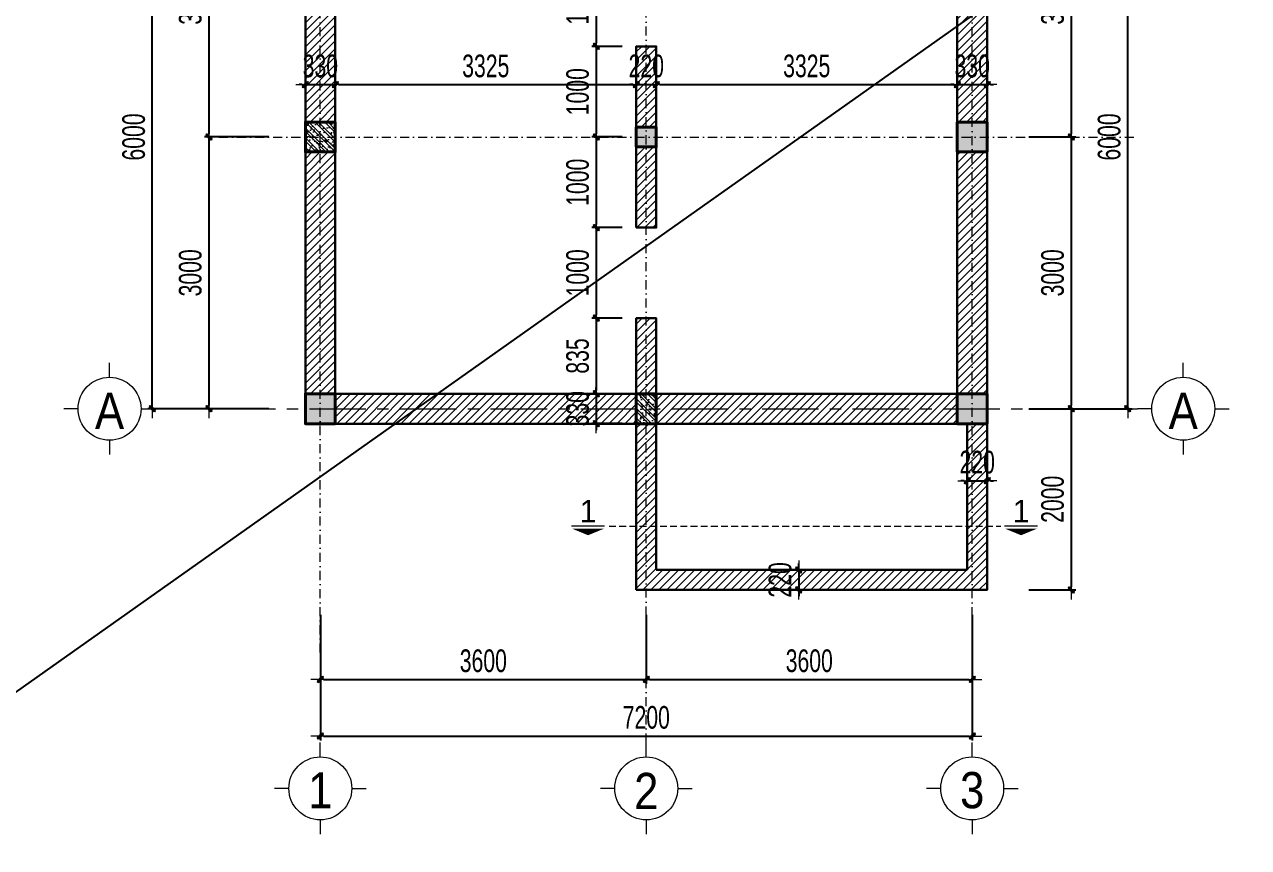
# Model space of a CAD drawing. Header units: millimetres. Extents: x -211129 to 461116, y -574633 to 115.
# Drawn here: x -161950 to -148431, y -548000 to -538914 of the extents above; entities that cross this region are included whole.
import ezdxf
from ezdxf.enums import TextEntityAlignment as Align

# ---------------------------------------------------------------- set-up
doc = ezdxf.new("R2010")
doc.units = ezdxf.units.MM
doc.header["$MEASUREMENT"] = 0
doc.header["$PDMODE"] = 32
for name, pattern in [('CENTER', [2, 1.25, -0.25, 0.25, -0.25]), ('DASHDOT', [1, 0.5, -0.25, 0, -0.25]), ('HIDDEN', [0.375, 0.25, -0.125])]:
    doc.linetypes.add(name, pattern=pattern)
doc.layers.get('Defpoints').update_dxf_attribs({"color": 1})
doc.layers.add('KCS_Plotter', color=11, linetype='Continuous', plot=False)
for name, color, linetype, lineweight in [('LC Dim', 8, 'Continuous', 18), ('LC Hatch', 252, 'Continuous', 9), ('LC ISO', 153, 'Continuous', 13), ('LC Khac', 4, 'Continuous', 9), ('LC MANH DUT', 35, 'HIDDEN', 5), ('LC Net dam 1', 30, 'Continuous', 30), ('LC Net dam2', 6, 'Continuous', 40), ('LC Net manh', 133, 'Continuous', 5), ('LC Net truc', 79, 'DASHDOT', 13), ('LC Text1', 3, 'Continuous', 20), ('v-TRUC', 8, 'CENTER', 13)]:
    doc.layers.add(name, color=color, linetype=linetype, lineweight=lineweight)
doc.styles.add('HOATBIF', font='hoatbif.shx', dxfattribs={"width": 0.7})
doc.styles.add('LC 1', font='VHAVANB.TTF')
doc.dimstyles.new('1-100', dxfattribs={"dimscale": 100, "dimtxt": 2.5, "dimasz": 0.35, "dimexe": 0.5, "dimexo": 0, "dimgap": 0.8, "dimtad": 1, "dimdec": 0, "dimzin": 0, "dimdsep": 46, "dimtxsty": 'HOATBIF', "dimblk1": 'DOT', "dimblk2": 'DOT', "dimsah": 1, "dimcen": -1, "dimdle": 1, "dimclrd": 256, "dimclre": 256, "dimclrt": 4, "dimadec": 3, "dimazin": 2, "dimtfac": 0.333333, "dimtdec": 0, "dimtix": 1, "dimtmove": 2, "dimatfit": 3, "dimldrblk": 'DOT', "dimfxl": 1, "dimtvp": 0.833333, "dimtolj": 1, "dimtzin": 0, "dimarcsym": 0})
pattern_1 = [(140, (-74811.53, -82345.91), (12.550427, 143.452037), [15, -165]), (85, (-74811.53, -82345.91), (-150.438427, -27.750267), [12, -132]), (190.4514, (-74810.48, -82333.96), (-137.88791, 115.701876), [12.74804, -140.228422]), (136.1842, (-74851.53, -82345.91), (33.1038, 213.44821), [22.5, -247.5]), (186.6356, (-74848.77, -82328.12), (-194.82357, 186.93254), [19.12206, -210.3426]), (81.1842, (-74851.53, -82345.9), (-194.82372, 186.93239), [18, -198]), (111, (-74841.53, -82325.91), (80.523778, 119.38141), [15, -165]), (56, (-74841.53, -82325.91), (-145.03001, 48.663066), [12, -132]), (161.4514, (-74834.82, -82315.96), (-64.5061, 168.044526), [12.74804, -140.228422]), (127.5, (-74811.53, -82345.91), (-66.578771, 2.431971), [0, -130.4, 0, -134, 0, -132.5]), (97.5, (-74811.53, -82345.91), (-78.882342, 52.613907), [0, -76.4, 0, -127.4, 0, -50.5]), (57.5, (-74811.53, -82390.51), (4.5109743, 106.764487), [0, -50, 0, -156, 0, -207]), (47.5, (-74811.53, -82410.51), (-20.020996, 116.637234), [0, -65, 0, -103.6, 0, -147]), (135, (-74811.53, -82345.91), (-53.033009, -53.033009), []), (135, (-74811.53, -82310.555), (-53.033009, -53.033009), [])]

# ---------------------------------------------------------------- blocks, each defined once
blk = doc.blocks.new('DOT')
at = {"layer": 'LC Dim'}
blk.add_line((-3, 0), (3, 0), dxfattribs=at)
at = {"layer": 'LC Dim', "color": 4}
blk.add_line((-1, -1), (1, 1), dxfattribs=at)
blk.add_lwpolyline([(0.5, 1), (-1, -0.5), (-0.5, -1), (1, 0.5)], close=True, dxfattribs=at)
blk = doc.blocks.new('*D622')
at = {"layer": 'Defpoints', "color": 0, "ltscale": 2, "transparency": 16777216}
for p in [(-150857, -537156), (-150857, -540156), (-150389, -540156)]:
    blk.add_point(p, dxfattribs=at)
at = {"layer": 'LC Dim', "lineweight": -2, "ltscale": 2, "transparency": 16777216}
for p, q in [((-150857, -537156), (-150339, -537156)), ((-150389, -537191), (-150389, -540121)), ((-150857, -540156), (-150339, -540156))]:
    blk.add_line(p, q, dxfattribs=at)
at = {"layer": 'LC Dim', "lineweight": -2, "ltscale": 2, "transparency": 16777216, "xscale": 35, "yscale": 35, "zscale": 35}
for p, rotation in [((-150389, -537156), 90), ((-150389, -540156), 270)]:
    blk.add_blockref('DOT', p, dxfattribs=dict(at, rotation=rotation))
at = {"layer": 'LC Dim', "color": 4, "ltscale": 2, "transparency": 16777216, "insert": (-150594, -538656), "char_height": 250, "attachment_point": 5, "rotation": 90, "style": 'HOATBIF'}
blk.add_mtext('\\A1;3000', dxfattribs=at)
blk = doc.blocks.new('_Dot')
at = {"color": 0, "linetype": 'ByBlock', "lineweight": -2}
blk.add_line((-0.5, 0), (-1, 0), dxfattribs=at)
at = {"color": 0, "linetype": 'ByBlock', "const_width": 0.5}
blk.add_lwpolyline([(-0.25, 0, 1), (0.25, 0, 1)], format="xyb", close=True, dxfattribs=at)
blk = doc.blocks.new('*D623')
at = {"layer": 'Defpoints', "color": 0, "ltscale": 2, "transparency": 16777216}
for p in [(-150857, -540156), (-150857, -543156), (-150389, -543156)]:
    blk.add_point(p, dxfattribs=at)
at = {"layer": 'LC Dim', "lineweight": -2, "ltscale": 2, "transparency": 16777216}
for p, q in [((-150857, -540156), (-150339, -540156)), ((-150389, -540191), (-150389, -543121)), ((-150857, -543156), (-150339, -543156))]:
    blk.add_line(p, q, dxfattribs=at)
at = {"layer": 'LC Dim', "lineweight": -2, "ltscale": 2, "transparency": 16777216, "xscale": 35, "yscale": 35, "zscale": 35}
for p, rotation in [((-150389, -540156), 90), ((-150389, -543156), 270)]:
    blk.add_blockref('DOT', p, dxfattribs=dict(at, rotation=rotation))
at = {"layer": 'LC Dim', "color": 4, "ltscale": 2, "transparency": 16777216, "insert": (-150594, -541656), "char_height": 250, "attachment_point": 5, "rotation": 90, "style": 'HOATBIF'}
blk.add_mtext('\\A1;3000', dxfattribs=at)
blk = doc.blocks.new('*D624')
at = {"layer": 'Defpoints', "color": 0, "ltscale": 2, "transparency": 16777216}
for p in [(-150857, -543156), (-150857, -545156), (-150389, -545156)]:
    blk.add_point(p, dxfattribs=at)
at = {"layer": 'LC Dim', "lineweight": -2, "ltscale": 2, "transparency": 16777216}
for p, q in [((-150857, -543156), (-150339, -543156)), ((-150389, -543191), (-150389, -545121)), ((-150857, -545156), (-150339, -545156))]:
    blk.add_line(p, q, dxfattribs=at)
at = {"layer": 'LC Dim', "lineweight": -2, "ltscale": 2, "transparency": 16777216, "xscale": 35, "yscale": 35, "zscale": 35}
for p, rotation in [((-150389, -543156), 90), ((-150389, -545156), 270)]:
    blk.add_blockref('DOT', p, dxfattribs=dict(at, rotation=rotation))
at = {"layer": 'LC Dim', "color": 4, "ltscale": 2, "transparency": 16777216, "insert": (-150594, -544156), "char_height": 250, "attachment_point": 5, "rotation": 90, "style": 'HOATBIF'}
blk.add_mtext('\\A1;2000', dxfattribs=at)
blk = doc.blocks.new('*D625')
at = {"layer": 'Defpoints', "color": 0, "ltscale": 2, "transparency": 16777216}
for p in [(-150857, -537156), (-149764, -537156), (-150857, -543156)]:
    blk.add_point(p, dxfattribs=at)
at = {"layer": 'LC Dim', "lineweight": -2, "ltscale": 2, "transparency": 16777216}
for p, q in [((-150857, -537156), (-149714, -537156)), ((-149764, -543121), (-149764, -537191)), ((-150857, -543156), (-149714, -543156))]:
    blk.add_line(p, q, dxfattribs=at)
at = {"layer": 'LC Dim', "lineweight": -2, "ltscale": 2, "transparency": 16777216, "xscale": 35, "yscale": 35, "zscale": 35}
for p, rotation in [((-149764, -537156), 90), ((-149764, -543156), 270)]:
    blk.add_blockref('DOT', p, dxfattribs=dict(at, rotation=rotation))
at = {"layer": 'LC Dim', "color": 4, "ltscale": 2, "transparency": 16777216, "insert": (-149969, -540156), "char_height": 250, "attachment_point": 5, "rotation": 90, "style": 'HOATBIF'}
blk.add_mtext('\\A1;6000', dxfattribs=at)
blk = doc.blocks.new('*D627')
at = {"layer": 'Defpoints', "color": 0, "ltscale": 2, "transparency": 16777216}
for p in [(-159250, -537156), (-159913, -540156), (-159250, -540156)]:
    blk.add_point(p, dxfattribs=at)
at = {"layer": 'LC Dim', "lineweight": -2, "ltscale": 2, "transparency": 16777216}
for p, q in [((-159250, -537156), (-159963, -537156)), ((-159913, -537191), (-159913, -540121)), ((-159250, -540156), (-159963, -540156))]:
    blk.add_line(p, q, dxfattribs=at)
at = {"layer": 'LC Dim', "lineweight": -2, "ltscale": 2, "transparency": 16777216, "xscale": 35, "yscale": 35, "zscale": 35}
for p, rotation in [((-159913, -537156), 90), ((-159913, -540156), 270)]:
    blk.add_blockref('DOT', p, dxfattribs=dict(at, rotation=rotation))
at = {"layer": 'LC Dim', "color": 4, "ltscale": 2, "transparency": 16777216, "insert": (-160118, -538656), "char_height": 250, "attachment_point": 5, "rotation": 90, "style": 'HOATBIF'}
blk.add_mtext('\\A1;3000', dxfattribs=at)
blk = doc.blocks.new('*D628')
at = {"layer": 'Defpoints', "color": 0, "ltscale": 2, "transparency": 16777216}
for p in [(-159250, -540156), (-159913, -543156), (-159250, -543156)]:
    blk.add_point(p, dxfattribs=at)
at = {"layer": 'LC Dim', "lineweight": -2, "ltscale": 2, "transparency": 16777216}
for p, q in [((-159250, -540156), (-159963, -540156)), ((-159913, -540191), (-159913, -543121)), ((-159250, -543156), (-159963, -543156))]:
    blk.add_line(p, q, dxfattribs=at)
at = {"layer": 'LC Dim', "lineweight": -2, "ltscale": 2, "transparency": 16777216, "xscale": 35, "yscale": 35, "zscale": 35}
for p, rotation in [((-159913, -540156), 90), ((-159913, -543156), 270)]:
    blk.add_blockref('DOT', p, dxfattribs=dict(at, rotation=rotation))
at = {"layer": 'LC Dim', "color": 4, "ltscale": 2, "transparency": 16777216, "insert": (-160118, -541656), "char_height": 250, "attachment_point": 5, "rotation": 90, "style": 'HOATBIF'}
blk.add_mtext('\\A1;3000', dxfattribs=at)
blk = doc.blocks.new('*D629')
at = {"layer": 'Defpoints', "color": 0, "ltscale": 2, "transparency": 16777216}
for p in [(-160538, -537156), (-159250, -537156), (-159250, -543156)]:
    blk.add_point(p, dxfattribs=at)
at = {"layer": 'LC Dim', "lineweight": -2, "ltscale": 2, "transparency": 16777216}
for p, q in [((-159250, -537156), (-160588, -537156)), ((-160538, -543121), (-160538, -537191)), ((-159250, -543156), (-160588, -543156))]:
    blk.add_line(p, q, dxfattribs=at)
at = {"layer": 'LC Dim', "lineweight": -2, "ltscale": 2, "transparency": 16777216, "xscale": 35, "yscale": 35, "zscale": 35}
for p, rotation in [((-160538, -537156), 90), ((-160538, -543156), 270)]:
    blk.add_blockref('DOT', p, dxfattribs=dict(at, rotation=rotation))
at = {"layer": 'LC Dim', "color": 4, "ltscale": 2, "transparency": 16777216, "insert": (-160743, -540156), "char_height": 250, "attachment_point": 5, "rotation": 90, "style": 'HOATBIF'}
blk.add_mtext('\\A1;6000', dxfattribs=at)
blk = doc.blocks.new('*D630')
at = {"layer": 'Defpoints', "color": 0, "ltscale": 2, "transparency": 16777216}
for p in [(-158682, -545432), (-155082, -545432), (-155082, -546145)]:
    blk.add_point(p, dxfattribs=at)
at = {"layer": 'LC Dim', "lineweight": -2, "ltscale": 2, "transparency": 16777216}
for p, q in [((-158682, -545432), (-158682, -546195)), ((-155082, -545432), (-155082, -546195)), ((-158647, -546145), (-155117, -546145))]:
    blk.add_line(p, q, dxfattribs=at)
at = {"layer": 'LC Dim', "lineweight": -2, "ltscale": 2, "transparency": 16777216, "xscale": 35, "yscale": 35, "zscale": 35, "rotation": 180}
blk.add_blockref('DOT', (-158682, -546145), dxfattribs=at)
at = {"layer": 'LC Dim', "lineweight": -2, "ltscale": 2, "transparency": 16777216, "xscale": 35, "yscale": 35, "zscale": 35}
blk.add_blockref('DOT', (-155082, -546145), dxfattribs=at)
at = {"layer": 'LC Dim', "color": 4, "ltscale": 2, "transparency": 16777216, "insert": (-156882, -545940), "char_height": 250, "attachment_point": 5, "style": 'HOATBIF'}
blk.add_mtext('\\A1;3600', dxfattribs=at)
blk = doc.blocks.new('*D631')
at = {"layer": 'Defpoints', "color": 0, "ltscale": 2, "transparency": 16777216}
for p in [(-155082, -545565), (-151482, -545565), (-151482, -546145)]:
    blk.add_point(p, dxfattribs=at)
at = {"layer": 'LC Dim', "lineweight": -2, "ltscale": 2, "transparency": 16777216}
for p, q in [((-155082, -545565), (-155082, -546195)), ((-151482, -545565), (-151482, -546195)), ((-155047, -546145), (-151517, -546145))]:
    blk.add_line(p, q, dxfattribs=at)
at = {"layer": 'LC Dim', "lineweight": -2, "ltscale": 2, "transparency": 16777216, "xscale": 35, "yscale": 35, "zscale": 35, "rotation": 180}
blk.add_blockref('DOT', (-155082, -546145), dxfattribs=at)
at = {"layer": 'LC Dim', "lineweight": -2, "ltscale": 2, "transparency": 16777216, "xscale": 35, "yscale": 35, "zscale": 35}
blk.add_blockref('DOT', (-151482, -546145), dxfattribs=at)
at = {"layer": 'LC Dim', "color": 4, "ltscale": 2, "transparency": 16777216, "insert": (-153282, -545940), "char_height": 250, "attachment_point": 5, "style": 'HOATBIF'}
blk.add_mtext('\\A1;3600', dxfattribs=at)
blk = doc.blocks.new('*D632')
at = {"layer": 'Defpoints', "color": 0, "ltscale": 2, "transparency": 16777216}
for p in [(-158682, -545432), (-151482, -545432), (-151482, -546770)]:
    blk.add_point(p, dxfattribs=at)
at = {"layer": 'LC Dim', "lineweight": -2, "ltscale": 2, "transparency": 16777216}
for p, q in [((-158682, -545432), (-158682, -546820)), ((-151482, -545432), (-151482, -546820)), ((-158647, -546770), (-151517, -546770))]:
    blk.add_line(p, q, dxfattribs=at)
at = {"layer": 'LC Dim', "lineweight": -2, "ltscale": 2, "transparency": 16777216, "xscale": 35, "yscale": 35, "zscale": 35, "rotation": 180}
blk.add_blockref('DOT', (-158682, -546770), dxfattribs=at)
at = {"layer": 'LC Dim', "lineweight": -2, "ltscale": 2, "transparency": 16777216, "xscale": 35, "yscale": 35, "zscale": 35}
blk.add_blockref('DOT', (-151482, -546770), dxfattribs=at)
at = {"layer": 'LC Dim', "color": 4, "ltscale": 2, "transparency": 16777216, "insert": (-155082, -546565), "char_height": 250, "attachment_point": 5, "style": 'HOATBIF'}
blk.add_mtext('\\A1;7200', dxfattribs=at)
blk = doc.blocks.new('TTRUC')
at = {"layer": 'LC ISO'}
for p, q in [((0, 6.95), (0, 10.13)), ((-6.95, 0), (-10.13, 0)), ((6.95, 0), (10.13, 0)), ((0, -6.95), (0, -10.13))]:
    blk.add_line(p, q, dxfattribs=at)
at = {"layer": 'LC Net manh'}
blk.add_circle((0, 0), 6.95, dxfattribs=at)
blk = doc.blocks.new('*D571')
at = {"layer": 'Defpoints', "color": 0, "ltscale": 250, "transparency": 16777216}
for p in [(-155349, -539156), (-155635, -540156), (-155349, -540156)]:
    blk.add_point(p, dxfattribs=at)
at = {"layer": 'LC Dim', "lineweight": -2, "ltscale": 250, "transparency": 16777216}
for p, q in [((-155349, -539156), (-155685, -539156)), ((-155635, -539191), (-155635, -540121)), ((-155349, -540156), (-155685, -540156))]:
    blk.add_line(p, q, dxfattribs=at)
at = {"layer": 'LC Dim', "lineweight": -2, "ltscale": 250, "transparency": 16777216, "xscale": 35, "yscale": 35, "zscale": 35}
for p, rotation in [((-155635, -539156), 90), ((-155635, -540156), 270)]:
    blk.add_blockref('DOT', p, dxfattribs=dict(at, rotation=rotation))
at = {"layer": 'LC Dim', "color": 4, "ltscale": 250, "transparency": 16777216, "insert": (-155840, -539656), "char_height": 250, "attachment_point": 5, "rotation": 90, "style": 'HOATBIF'}
blk.add_mtext('\\A1;1000', dxfattribs=at)
blk = doc.blocks.new('*D572')
at = {"layer": 'Defpoints', "color": 0, "ltscale": 250, "transparency": 16777216}
for p in [(-155349, -540156), (-155635, -541156), (-155349, -541156)]:
    blk.add_point(p, dxfattribs=at)
at = {"layer": 'LC Dim', "lineweight": -2, "ltscale": 250, "transparency": 16777216}
for p, q in [((-155349, -540156), (-155685, -540156)), ((-155635, -540191), (-155635, -541121)), ((-155349, -541156), (-155685, -541156))]:
    blk.add_line(p, q, dxfattribs=at)
at = {"layer": 'LC Dim', "lineweight": -2, "ltscale": 250, "transparency": 16777216, "xscale": 35, "yscale": 35, "zscale": 35}
for p, rotation in [((-155635, -540156), 90), ((-155635, -541156), 270)]:
    blk.add_blockref('DOT', p, dxfattribs=dict(at, rotation=rotation))
at = {"layer": 'LC Dim', "color": 4, "ltscale": 250, "transparency": 16777216, "insert": (-155840, -540656), "char_height": 250, "attachment_point": 5, "rotation": 90, "style": 'HOATBIF'}
blk.add_mtext('\\A1;1000', dxfattribs=at)
blk = doc.blocks.new('*D573')
at = {"layer": 'Defpoints', "color": 0, "ltscale": 250, "transparency": 16777216}
for p in [(-155349, -542156), (-155635, -542991), (-155349, -542991)]:
    blk.add_point(p, dxfattribs=at)
at = {"layer": 'LC Dim', "lineweight": -2, "ltscale": 250, "transparency": 16777216}
for p, q in [((-155349, -542156), (-155685, -542156)), ((-155635, -542191), (-155635, -542956)), ((-155349, -542991), (-155685, -542991))]:
    blk.add_line(p, q, dxfattribs=at)
at = {"layer": 'LC Dim', "lineweight": -2, "ltscale": 250, "transparency": 16777216, "xscale": 35, "yscale": 35, "zscale": 35}
for p, rotation in [((-155635, -542156), 90), ((-155635, -542991), 270)]:
    blk.add_blockref('DOT', p, dxfattribs=dict(at, rotation=rotation))
at = {"layer": 'LC Dim', "color": 4, "ltscale": 250, "transparency": 16777216, "insert": (-155840, -542574), "char_height": 250, "attachment_point": 5, "rotation": 90, "style": 'HOATBIF'}
blk.add_mtext('\\A1;835', dxfattribs=at)
blk = doc.blocks.new('*D574')
at = {"layer": 'Defpoints', "color": 0, "ltscale": 250, "transparency": 16777216}
for p in [(-155349, -542991), (-155635, -543321), (-155349, -543321)]:
    blk.add_point(p, dxfattribs=at)
at = {"layer": 'LC Dim', "linetype": 'ByBlock', "lineweight": -2, "ltscale": 250, "transparency": 16777216}
for p, q in [((-155635, -542956), (-155635, -542921)), ((-155349, -542991), (-155685, -542991)), ((-155635, -542991), (-155635, -543321)), ((-155349, -543321), (-155685, -543321)), ((-155635, -543356), (-155635, -543391))]:
    blk.add_line(p, q, dxfattribs=at)
at = {"layer": 'LC Dim', "lineweight": -2, "ltscale": 250, "transparency": 16777216, "xscale": 35, "yscale": 35, "zscale": 35}
for p, rotation in [((-155635, -542991), 270), ((-155635, -543321), 90)]:
    blk.add_blockref('DOT', p, dxfattribs=dict(at, rotation=rotation))
at = {"layer": 'LC Dim', "color": 4, "ltscale": 250, "transparency": 16777216, "insert": (-155840, -543156), "char_height": 250, "attachment_point": 5, "rotation": 90, "style": 'HOATBIF'}
blk.add_mtext('\\A1;330', dxfattribs=at)
blk = doc.blocks.new('*D577')
at = {"layer": 'Defpoints', "color": 0, "ltscale": 250, "transparency": 16777216}
for p in [(-155349, -538156), (-155635, -539156), (-155349, -539156)]:
    blk.add_point(p, dxfattribs=at)
at = {"layer": 'LC Dim', "lineweight": -2, "ltscale": 250, "transparency": 16777216}
for p, q in [((-155349, -538156), (-155685, -538156)), ((-155635, -538191), (-155635, -539121)), ((-155349, -539156), (-155685, -539156))]:
    blk.add_line(p, q, dxfattribs=at)
at = {"layer": 'LC Dim', "lineweight": -2, "ltscale": 250, "transparency": 16777216, "xscale": 35, "yscale": 35, "zscale": 35}
for p, rotation in [((-155635, -538156), 90), ((-155635, -539156), 270)]:
    blk.add_blockref('DOT', p, dxfattribs=dict(at, rotation=rotation))
at = {"layer": 'LC Dim', "color": 4, "ltscale": 250, "transparency": 16777216, "insert": (-155840, -538656), "char_height": 250, "attachment_point": 5, "rotation": 90, "style": 'HOATBIF'}
blk.add_mtext('\\A1;1000', dxfattribs=at)
blk = doc.blocks.new('*D578')
at = {"layer": 'Defpoints', "color": 0, "ltscale": 250, "transparency": 16777216}
for p in [(-155192, -539578), (-155192, -539578), (-158517, -539884)]:
    blk.add_point(p, dxfattribs=at)
at = {"layer": 'LC Dim', "linetype": 'ByBlock', "lineweight": -2, "ltscale": 250, "transparency": 16777216}
for p, q in [((-158517, -539884), (-158517, -539528)), ((-155192, -539578), (-155192, -539528)), ((-158482, -539578), (-155227, -539578))]:
    blk.add_line(p, q, dxfattribs=at)
at = {"layer": 'LC Dim', "lineweight": -2, "ltscale": 250, "transparency": 16777216, "xscale": 35, "yscale": 35, "zscale": 35, "rotation": 180}
blk.add_blockref('DOT', (-158517, -539578), dxfattribs=at)
at = {"layer": 'LC Dim', "lineweight": -2, "ltscale": 250, "transparency": 16777216, "xscale": 35, "yscale": 35, "zscale": 35}
blk.add_blockref('DOT', (-155192, -539578), dxfattribs=at)
at = {"layer": 'LC Dim', "color": 4, "ltscale": 250, "transparency": 16777216, "insert": (-156855, -539373), "char_height": 250, "attachment_point": 5, "style": 'HOATBIF'}
blk.add_mtext('\\A1;3325', dxfattribs=at)
blk = doc.blocks.new('*D579')
at = {"layer": 'Defpoints', "color": 0, "ltscale": 250, "transparency": 16777216}
for p in [(-155349, -541156), (-155635, -542156), (-155349, -542156)]:
    blk.add_point(p, dxfattribs=at)
at = {"layer": 'LC Dim', "lineweight": -2, "ltscale": 250, "transparency": 16777216}
for p, q in [((-155349, -541156), (-155685, -541156)), ((-155635, -541191), (-155635, -542121)), ((-155349, -542156), (-155685, -542156))]:
    blk.add_line(p, q, dxfattribs=at)
at = {"layer": 'LC Dim', "lineweight": -2, "ltscale": 250, "transparency": 16777216, "xscale": 35, "yscale": 35, "zscale": 35}
for p, rotation in [((-155635, -541156), 90), ((-155635, -542156), 270)]:
    blk.add_blockref('DOT', p, dxfattribs=dict(at, rotation=rotation))
at = {"layer": 'LC Dim', "color": 4, "ltscale": 250, "transparency": 16777216, "insert": (-155840, -541656), "char_height": 250, "attachment_point": 5, "rotation": 90, "style": 'HOATBIF'}
blk.add_mtext('\\A1;1000', dxfattribs=at)
blk = doc.blocks.new('*D580')
at = {"layer": 'Defpoints', "color": 0, "ltscale": 250, "transparency": 16777216}
for p in [(-151647, -539556), (-151317, -539574), (-151317, -539578)]:
    blk.add_point(p, dxfattribs=at)
at = {"layer": 'LC Dim', "linetype": 'ByBlock', "lineweight": -2, "ltscale": 250, "transparency": 16777216}
for p, q in [((-151647, -539556), (-151647, -539628)), ((-151682, -539578), (-151717, -539578)), ((-151647, -539578), (-151317, -539578)), ((-151317, -539574), (-151317, -539628)), ((-151282, -539578), (-151247, -539578))]:
    blk.add_line(p, q, dxfattribs=at)
at = {"layer": 'LC Dim', "lineweight": -2, "ltscale": 250, "transparency": 16777216, "xscale": 35, "yscale": 35, "zscale": 35}
blk.add_blockref('DOT', (-151647, -539578), dxfattribs=at)
at = {"layer": 'LC Dim', "lineweight": -2, "ltscale": 250, "transparency": 16777216, "xscale": 35, "yscale": 35, "zscale": 35, "rotation": 180}
blk.add_blockref('DOT', (-151317, -539578), dxfattribs=at)
at = {"layer": 'LC Dim', "color": 4, "ltscale": 250, "transparency": 16777216, "insert": (-151482, -539373), "char_height": 250, "attachment_point": 5, "style": 'HOATBIF'}
blk.add_mtext('\\A1;330', dxfattribs=at)
blk = doc.blocks.new('*D581')
at = {"layer": 'Defpoints', "color": 0, "ltscale": 250, "transparency": 16777216}
for p in [(-153110, -544936), (-153399, -545156), (-153110, -545156)]:
    blk.add_point(p, dxfattribs=at)
at = {"layer": 'LC Dim', "linetype": 'ByBlock', "lineweight": -2, "ltscale": 250, "transparency": 16777216}
for p, q in [((-153110, -544936), (-153449, -544936)), ((-153399, -544901), (-153399, -544866)), ((-153399, -544936), (-153399, -545156)), ((-153110, -545156), (-153449, -545156)), ((-153399, -545191), (-153399, -545226))]:
    blk.add_line(p, q, dxfattribs=at)
at = {"layer": 'LC Dim', "lineweight": -2, "ltscale": 250, "transparency": 16777216, "xscale": 35, "yscale": 35, "zscale": 35}
for p, rotation in [((-153399, -544936), 270), ((-153399, -545156), 90)]:
    blk.add_blockref('DOT', p, dxfattribs=dict(at, rotation=rotation))
at = {"layer": 'LC Dim', "color": 4, "ltscale": 250, "transparency": 16777216, "insert": (-153604, -545046), "char_height": 250, "attachment_point": 5, "rotation": 90, "style": 'HOATBIF'}
blk.add_mtext('\\A1;220', dxfattribs=at)
blk = doc.blocks.new('*D582')
at = {"layer": 'Defpoints', "color": 0, "ltscale": 250, "transparency": 16777216}
for p in [(-158517, -539578), (-158847, -539884), (-158517, -539884)]:
    blk.add_point(p, dxfattribs=at)
at = {"layer": 'LC Dim', "linetype": 'ByBlock', "lineweight": -2, "ltscale": 250, "transparency": 16777216}
for p, q in [((-158847, -539884), (-158847, -539528)), ((-158517, -539884), (-158517, -539528)), ((-158882, -539578), (-158917, -539578)), ((-158847, -539578), (-158517, -539578)), ((-158482, -539578), (-158447, -539578))]:
    blk.add_line(p, q, dxfattribs=at)
at = {"layer": 'LC Dim', "lineweight": -2, "ltscale": 250, "transparency": 16777216, "xscale": 35, "yscale": 35, "zscale": 35}
blk.add_blockref('DOT', (-158847, -539578), dxfattribs=at)
at = {"layer": 'LC Dim', "lineweight": -2, "ltscale": 250, "transparency": 16777216, "xscale": 35, "yscale": 35, "zscale": 35, "rotation": 180}
blk.add_blockref('DOT', (-158517, -539578), dxfattribs=at)
at = {"layer": 'LC Dim', "color": 4, "ltscale": 250, "transparency": 16777216, "insert": (-158682, -539373), "char_height": 250, "attachment_point": 5, "style": 'HOATBIF'}
blk.add_mtext('\\A1;330', dxfattribs=at)
blk = doc.blocks.new('*D583')
at = {"layer": 'Defpoints', "color": 0, "ltscale": 250, "transparency": 16777216}
for p in [(-155192, -539578), (-154972, -539578), (-154972, -539578)]:
    blk.add_point(p, dxfattribs=at)
at = {"layer": 'LC Dim', "linetype": 'ByBlock', "lineweight": -2, "ltscale": 250, "transparency": 16777216}
for p, q in [((-155192, -539578), (-155192, -539528)), ((-154972, -539578), (-154972, -539528)), ((-155227, -539578), (-155262, -539578)), ((-155192, -539578), (-154972, -539578)), ((-154937, -539578), (-154902, -539578))]:
    blk.add_line(p, q, dxfattribs=at)
at = {"layer": 'LC Dim', "lineweight": -2, "ltscale": 250, "transparency": 16777216, "xscale": 35, "yscale": 35, "zscale": 35}
blk.add_blockref('DOT', (-155192, -539578), dxfattribs=at)
at = {"layer": 'LC Dim', "lineweight": -2, "ltscale": 250, "transparency": 16777216, "xscale": 35, "yscale": 35, "zscale": 35, "rotation": 180}
blk.add_blockref('DOT', (-154972, -539578), dxfattribs=at)
at = {"layer": 'LC Dim', "color": 4, "ltscale": 250, "transparency": 16777216, "insert": (-155082, -539373), "char_height": 250, "attachment_point": 5, "style": 'HOATBIF'}
blk.add_mtext('\\A1;220', dxfattribs=at)
blk = doc.blocks.new('*D584')
at = {"layer": 'Defpoints', "color": 0, "ltscale": 250, "transparency": 16777216}
for p in [(-151647, -539556), (-154972, -539578), (-151647, -539578)]:
    blk.add_point(p, dxfattribs=at)
at = {"layer": 'LC Dim', "linetype": 'ByBlock', "lineweight": -2, "ltscale": 250, "transparency": 16777216}
for p, q in [((-154972, -539578), (-154972, -539528)), ((-151647, -539556), (-151647, -539628)), ((-154937, -539578), (-151682, -539578))]:
    blk.add_line(p, q, dxfattribs=at)
at = {"layer": 'LC Dim', "lineweight": -2, "ltscale": 250, "transparency": 16777216, "xscale": 35, "yscale": 35, "zscale": 35, "rotation": 180}
blk.add_blockref('DOT', (-154972, -539578), dxfattribs=at)
at = {"layer": 'LC Dim', "lineweight": -2, "ltscale": 250, "transparency": 16777216, "xscale": 35, "yscale": 35, "zscale": 35}
blk.add_blockref('DOT', (-151647, -539578), dxfattribs=at)
at = {"layer": 'LC Dim', "color": 4, "ltscale": 250, "transparency": 16777216, "insert": (-153310, -539373), "char_height": 250, "attachment_point": 5, "style": 'HOATBIF'}
blk.add_mtext('\\A1;3325', dxfattribs=at)
blk = doc.blocks.new('*D585')
at = {"layer": 'Defpoints', "color": 0, "ltscale": 250, "transparency": 16777216}
for p in [(-151317, -543952), (-151537, -544129), (-151317, -544129)]:
    blk.add_point(p, dxfattribs=at)
at = {"layer": 'LC Dim', "linetype": 'ByBlock', "lineweight": -2, "ltscale": 250, "transparency": 16777216}
for p, q in [((-151572, -543952), (-151607, -543952)), ((-151537, -544129), (-151537, -543902)), ((-151537, -543952), (-151317, -543952)), ((-151317, -544129), (-151317, -543902)), ((-151282, -543952), (-151247, -543952))]:
    blk.add_line(p, q, dxfattribs=at)
at = {"layer": 'LC Dim', "lineweight": -2, "ltscale": 250, "transparency": 16777216, "xscale": 35, "yscale": 35, "zscale": 35}
blk.add_blockref('DOT', (-151537, -543952), dxfattribs=at)
at = {"layer": 'LC Dim', "lineweight": -2, "ltscale": 250, "transparency": 16777216, "xscale": 35, "yscale": 35, "zscale": 35, "rotation": 180}
blk.add_blockref('DOT', (-151317, -543952), dxfattribs=at)
at = {"layer": 'LC Dim', "color": 4, "ltscale": 250, "transparency": 16777216, "insert": (-151427, -543747), "char_height": 250, "attachment_point": 5, "style": 'HOATBIF'}
blk.add_mtext('\\A1;220', dxfattribs=at)

msp = doc.modelspace()

# ---------------------------------------------------------------- hatches: boundary and pattern name
at = {"layer": 'LC Hatch', "ltscale": 250}
h = msp.add_hatch(dxfattribs=at)
h.set_pattern_fill('ANSI31', color=256, scale=500)
h.set_pattern_definition([(45, (-74811.53, -83893.41), (-44.194174, 44.194174), [])])
h.paths.add_polyline_path([(-154972.4, -543321.5), (-155192.4, -543321.5), (-155192.4, -543321.5), (-155192.4, -545156.5), (-151317.4, -545156.5), (-151317.4, -543321.5), (-151537.4, -543321.5), (-151537.4, -544936.5), (-154972.4, -544936.5)])
h.paths.add_polyline_path([(-151647.4, -542991.5), (-154972.4, -542991.5), (-154972.4, -543321.5), (-151647.4, -543321.5)])
h.paths.add_polyline_path([(-154972.4, -542156.5), (-155192.4, -542156.5), (-155192.4, -542991.5), (-154972.4, -542991.5)])
h.paths.add_polyline_path([(-155192.4, -542991.5), (-158517.4, -542991.5), (-158517.4, -543321.5), (-155982.4, -543321.5), (-155192.4, -543321.5), (-155192.4, -543321.5)])
h.paths.add_polyline_path([(-158517.4, -540321.5), (-158847.4, -540321.5), (-158847.4, -542991.5), (-158517.4, -542991.5)])
h.paths.add_polyline_path([(-158517.4, -537321.5), (-158847.4, -537321.5), (-158847.4, -539991.5), (-158517.4, -539991.5)])
h.paths.add_polyline_path([(-154972.4, -539156.5), (-155192.4, -539156.5), (-155192.4, -540046.5), (-154972.4, -540046.5)])
h.paths.add_polyline_path([(-154972.4, -540266.5), (-155192.4, -540266.5), (-155192.4, -541156.5), (-154972.4, -541156.5)])
h.paths.add_polyline_path([(-151317.4, -537321.5), (-151647.4, -537321.5), (-151647.4, -539991.5), (-151317.4, -539991.5)])
h.paths.add_polyline_path([(-151317.4, -540321.5), (-151647.4, -540321.5), (-151647.4, -542991.5), (-151317.4, -542991.5)])
h.paths.add_polyline_path([(-151647.4, -536991.5), (-154972.4, -536991.5), (-154972.4, -537321.5), (-151647.4, -537321.5)])
h.paths.add_polyline_path([(-154972.4, -537321.5), (-155192.4, -537321.5), (-155192.4, -538156.5), (-154972.4, -538156.5)])
h.paths.add_polyline_path([(-151317.4, -536446.5), (-158847.4, -536446.5), (-158847.4, -536991.5), (-158737.4, -536991.5), (-158737.4, -536556.5), (-151427.4, -536556.5), (-151427.4, -536991.5), (-151317.4, -536991.5)])
h = msp.add_hatch(dxfattribs=at)
h.set_pattern_fill('BTCT', color=256, scale=20, angle=90)
h.set_pattern_definition(pattern_1)
h.paths.add_polyline_path([(-158517.4, -536991.5), (-158847.4, -536991.5), (-158847.4, -537321.5), (-158517.4, -537321.5)])
h.paths.add_polyline_path([(-154972.4, -536991.5), (-155192.4, -536991.5), (-155192.4, -537321.5), (-154972.4, -537321.5)])
h.paths.add_polyline_path([(-154972.4, -540046.5), (-155192.4, -540046.5), (-155192.4, -540266.5), (-154972.4, -540266.5)])
h.paths.add_polyline_path([(-151317.4, -539991.5), (-151647.4, -539991.5), (-151647.4, -540321.5), (-151317.4, -540321.5)])
h.paths.add_polyline_path([(-151317.4, -542991.5), (-151647.4, -542991.5), (-151647.4, -543321.5), (-151317.4, -543321.5)])
h.paths.add_polyline_path([(-158517.4, -542991.5), (-158847.4, -542991.5), (-158847.4, -543321.5), (-158847.4, -543321.5), (-158517.4, -543321.5), (-158517.4, -543321.5)])
h = msp.add_hatch(dxfattribs=at)
h.set_pattern_fill('BTCT', color=256, scale=20, angle=90)
h.set_pattern_definition(pattern_1)
h.paths.add_polyline_path([(-158517.4, -539991.5), (-158847.4, -539991.5), (-158847.4, -540321.5), (-158517.4, -540321.5)])
h = msp.add_hatch(dxfattribs=at)
h.set_pattern_fill('BTCT', color=256, scale=20, angle=90)
h.set_pattern_definition([(140, (-74811.53, -83583.41), (12.550427, 143.452037), [15, -165]), (85, (-74811.53, -83583.41), (-150.438427, -27.750267), [12, -132]), (190.4514, (-74810.48, -83571.46), (-137.88791, 115.701876), [12.74804, -140.228422]), (136.1842, (-74851.53, -83583.41), (33.1038, 213.44821), [22.5, -247.5]), (186.6356, (-74848.77, -83565.62), (-194.82357, 186.93254), [19.12206, -210.3426]), (81.1842, (-74851.53, -83583.4), (-194.82372, 186.93239), [18, -198]), (111, (-74841.53, -83563.41), (80.523778, 119.38141), [15, -165]), (56, (-74841.53, -83563.41), (-145.03001, 48.663066), [12, -132]), (161.4514, (-74834.82, -83553.46), (-64.5061, 168.044526), [12.74804, -140.228422]), (127.5, (-74811.53, -83583.41), (-66.578771, 2.431971), [0, -130.4, 0, -134, 0, -132.5]), (97.5, (-74811.53, -83583.41), (-78.882342, 52.613907), [0, -76.4, 0, -127.4, 0, -50.5]), (57.5, (-74811.53, -83628.01), (4.5109743, 106.764487), [0, -50, 0, -156, 0, -207]), (47.5, (-74811.53, -83648.01), (-20.020996, 116.637234), [0, -65, 0, -103.6, 0, -147]), (135, (-74811.53, -83583.41), (-53.033009, -53.033009), []), (135, (-74811.53, -83548.055), (-53.033009, -53.033009), [])])
h.paths.add_polyline_path([(-154972.4, -542991.5), (-155192.4, -542991.5), (-155192.4, -543321.5), (-154972.4, -543321.5)])

# ---------------------------------------------------------------- linework, layer by layer
at = {"layer": 'KCS_Plotter', "ltscale": 250}
msp.add_line((-183409.4, -561391.2), (-141409.4, -531691.2), dxfattribs=at)
at = {"layer": 'LC Khac', "color": 1, "ltscale": 2}
for p, q in [((-155542.7, -544452.5), (-155906.8, -544452.5)), ((-150760.8, -544452.5), (-151124.9, -544452.5))]:
    msp.add_line(p, q, dxfattribs=at)
for points in [[(-155724.8, -544553, 0, 353.6, 0), (-155724.8, -544480, 206.3, 206.3, 0)], [(-150942.8, -544553, 0, 353.6, 0), (-150942.8, -544480, 206.3, 206.3, 0)]]:
    msp.add_lwpolyline(points, format="xyseb", dxfattribs=at)
at = {"layer": 'LC MANH DUT', "ltscale": 300}
msp.add_line((-155493, -544452.5), (-151164.4, -544452.5), dxfattribs=at)
at = {"layer": 'LC Net dam 1'}
for p, q in [((-158847.4, -543321.5), (-158847.4, -536446.5)), ((-154972.4, -542991.5), (-151647.4, -542991.5)), ((-158847.4, -543321.5), (-158847.4, -543321.5)), ((-155192.4, -543321.5), (-155192.4, -545156.5)), ((-154972.4, -543321.5), (-154972.4, -544936.5)), ((-154972.4, -543321.5), (-151647.4, -543321.5)), ((-151537.4, -544936.5), (-151537.4, -543321.5)), ((-154972.4, -544936.5), (-151537.4, -544936.5))]:
    msp.add_line(p, q, dxfattribs=at)
for points in [[(-158517.4, -537321.5), (-158517.4, -542991.5)], [(-151317.4, -537321.5), (-151317.4, -545156.5), (-155192.4, -545156.5)], [(-151647.4, -537321.5), (-151647.4, -542991.5)], [(-155192.4, -542991.5), (-155192.4, -542156.5), (-154972.4, -542156.5), (-154972.4, -542991.5)], [(-155982.4, -543321.5), (-158847.4, -543321.5), (-158847.4, -542991.5), (-155192.4, -542991.5), (-155192.4, -543321.5), (-156092.4, -543321.5)]]:
    msp.add_lwpolyline(points, dxfattribs=at)
msp.add_lwpolyline([(-155192.4, -541156.5), (-154972.4, -541156.5), (-154972.4, -539156.5), (-155192.4, -539156.5)], close=True, dxfattribs=at)
at = {"layer": 'LC Net dam2', "ltscale": 5}
for points in [[(-158517.4, -539991.5), (-158847.4, -539991.5), (-158847.4, -540321.5), (-158517.4, -540321.5)], [(-154972.4, -540046.5), (-155192.4, -540046.5), (-155192.4, -540266.5), (-154972.4, -540266.5)], [(-151647.4, -539991.5), (-151317.4, -539991.5), (-151317.4, -540321.5), (-151647.4, -540321.5)], [(-158517.4, -542991.5), (-158847.4, -542991.5), (-158847.4, -543321.5), (-158517.4, -543321.5)], [(-155192.4, -542991.5), (-154972.4, -542991.5), (-154972.4, -543321.5), (-155192.4, -543321.5)], [(-151647.4, -542991.5), (-151317.4, -542991.5), (-151317.4, -543321.5), (-151647.4, -543321.5)]]:
    msp.add_lwpolyline(points, close=True, dxfattribs=at)
at = {"layer": 'LC Net truc', "ltscale": 200}
for p, q in [((-158682.4, -545847.5), (-158682.4, -534723.4)), ((-155082.4, -546840.7), (-155082.4, -535170.8)), ((-151482.4, -545848.5), (-151482.4, -535170.8)), ((-159803.2, -540156.5), (-149658.3, -540156.5))]:
    msp.add_line(p, q, dxfattribs=at)
at = {"layer": 'v-TRUC', "ltscale": 500}
msp.add_line((-159803.2, -543156.5), (-149658.3, -543156.5), dxfattribs=at)

# ---------------------------------------------------------------- block references
at = {"layer": 'LC ISO', "xscale": 50, "yscale": 50, "zscale": 50, "rotation": 180}
for p in [(-161010.3, -543156.5), (-149151.7, -543156.5), (-158682.4, -547347.3), (-155082.4, -547347.3), (-151482.4, -547347.3)]:
    msp.add_blockref('TTRUC', p, dxfattribs=at)

# ---------------------------------------------------------------- texts
at = {"ltscale": 2, "style": 'LC 1'}
for p in [(-155724.8, -544285.9), (-150942.8, -544285.9)]:
    msp.add_attdef('1', text='B', height=247.5, dxfattribs=at).set_placement(p, align=Align.MIDDLE_CENTER)
at = {"layer": 'LC Text1', "ltscale": 0.2, "style": 'LC 1', "width": 0.9}
for s, p in [('a', (-161010.3, -543498.2)), ('a', (-149151.7, -543498.2)), ('1', (-158682.4, -547688.9)), ('2', (-155082.4, -547696.5)), ('3', (-151482.4, -547686.8))]:
    msp.add_text(s, height=400, dxfattribs=at).set_placement(p, align=Align.BOTTOM_CENTER)

# ---------------------------------------------------------------- dimensions: what is measured, and where the dimension line sits
at = {"layer": 'LC Dim', "ltscale": 2}
for base, p1, p2, picture, middle in [((-160538.3, -537156.5), (-159249.9, -543156.5), (-159249.9, -537156.5), '*D629', (-160743.3, -540156.5)), ((-159913.3, -540156.5), (-159249.9, -537156.5), (-159249.9, -540156.5), '*D627', (-160118.3, -538656.5)), ((-150388.6, -540156.5), (-150856.5, -537156.5), (-150856.5, -540156.5), '*D622', (-150593.6, -538656.5)), ((-149763.6, -537156.5), (-150856.5, -543156.5), (-150856.5, -537156.5), '*D625', (-149968.6, -540156.5)), ((-159913.3, -543156.5), (-159249.9, -540156.5), (-159249.9, -543156.5), '*D628', (-160118.3, -541656.5)), ((-150388.6, -543156.5), (-150856.5, -540156.5), (-150856.5, -543156.5), '*D623', (-150593.6, -541656.5)), ((-150388.6, -545156.5), (-150856.5, -543156.5), (-150856.5, -545156.5), '*D624', (-150593.6, -544156.5))]:
    dim = msp.add_linear_dim(base=base, p1=p1, p2=p2, angle=90, dimstyle='1-100', dxfattribs=at)
    dim.commit()
    dim.dimension.update_dxf_attribs({"geometry": picture, "text_midpoint": middle})
at = {"layer": 'LC Dim', "ltscale": 250}
for base, p1, p2, picture, middle in [((-155634.7, -539156.5), (-155348.9, -538156.5), (-155348.9, -539156.5), '*D577', (-155839.7, -538656.5)), ((-155634.7, -540156.5), (-155348.9, -539156.5), (-155348.9, -540156.5), '*D571', (-155839.7, -539656.5)), ((-155634.7, -541156.5), (-155348.9, -540156.5), (-155348.9, -541156.5), '*D572', (-155839.7, -540656.5)), ((-155634.7, -542156.5), (-155348.9, -541156.5), (-155348.9, -542156.5), '*D579', (-155839.7, -541656.5)), ((-155634.7, -542991.5), (-155348.9, -542156.5), (-155348.9, -542991.5), '*D573', (-155839.7, -542574))]:
    dim = msp.add_linear_dim(base=base, p1=p1, p2=p2, angle=90, dimstyle='1-100', dxfattribs=at)
    dim.commit()
    dim.dimension.update_dxf_attribs({"geometry": picture, "text_midpoint": middle})
for base, p1, p2, picture, middle in [((-158517.4, -539577.6), (-158847.4, -539884), (-158517.4, -539884), '*D582', (-158682.4, -539372.6)), ((-155192.4, -539577.6), (-158517.4, -539884), (-155192.4, -539577.6), '*D578', (-156854.9, -539372.6)), ((-154972.4, -539577.6), (-155192.4, -539577.6), (-154972.4, -539577.6), '*D583', (-155082.4, -539372.6)), ((-151647.4, -539577.6), (-154972.4, -539577.6), (-151647.4, -539555.9), '*D584', (-153309.9, -539372.6)), ((-151317.4, -539577.6), (-151647.4, -539555.9), (-151317.4, -539574.2), '*D580', (-151482.4, -539372.6)), ((-151317.4, -543952.2), (-151537.4, -544129), (-151317.4, -544129), '*D585', (-151427.4, -543747.2))]:
    dim = msp.add_linear_dim(base=base, p1=p1, p2=p2, dimstyle='1-100', override={"dimfxl": 0, "dimarcsym": 1}, dxfattribs=at)
    dim.commit()
    dim.dimension.update_dxf_attribs({"geometry": picture, "text_midpoint": middle})
for base, p1, p2, picture, middle in [((-155634.7, -543321.5), (-155348.9, -542991.5), (-155348.9, -543321.5), '*D574', (-155839.7, -543156.5)), ((-153399.3, -545156.5), (-153109.8, -544936.5), (-153109.8, -545156.5), '*D581', (-153604.3, -545046.5))]:
    dim = msp.add_linear_dim(base=base, p1=p1, p2=p2, angle=90, dimstyle='1-100', override={"dimfxl": 0, "dimarcsym": 1}, dxfattribs=at)
    dim.commit()
    dim.dimension.update_dxf_attribs({"geometry": picture, "text_midpoint": middle})
at = {"layer": 'LC Dim', "ltscale": 2}
for base, p1, p2, picture, middle in [((-155082.4, -546144.8), (-158682.4, -545432.4), (-155082.4, -545432.4), '*D630', (-156882.4, -545939.8)), ((-151482.4, -546769.8), (-158682.4, -545432.4), (-151482.4, -545432.4), '*D632', (-155082.4, -546564.8)), ((-151482.4, -546144.8), (-155082.4, -545564.9), (-151482.4, -545564.9), '*D631', (-153282.4, -545939.8))]:
    dim = msp.add_linear_dim(base=base, p1=p1, p2=p2, dimstyle='1-100', dxfattribs=at)
    dim.commit()
    dim.dimension.update_dxf_attribs({"geometry": picture, "text_midpoint": middle})

doc.saveas('drawing.dxf')
